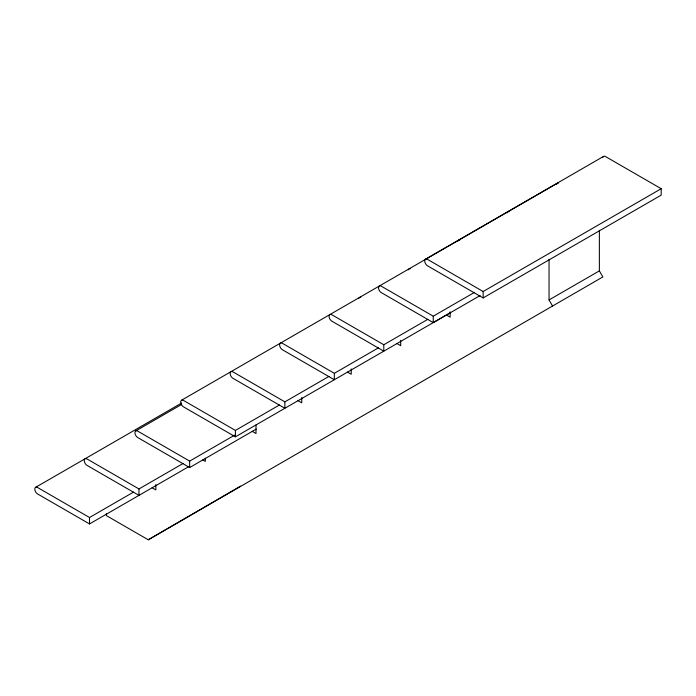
<?xml version="1.0" encoding="UTF-8"?>
<svg xmlns="http://www.w3.org/2000/svg" width="696" height="696" viewBox="0 0 696 696"><rect width="100%" height="100%" fill="white"/><g stroke="black" fill="none" stroke-linecap="round" stroke-linejoin="round"><path stroke-width="1.04" d="M106.392 513.448L106.392 515.614L148.265 539.792L602.867 276.938L599.369 270.883L599.369 230.272M240.546 486.13L148.265 539.792M425.543 259.19L603.589 156.391M181.517 400.235L557.409 183.213A3.932 2.271 60 0 1 558.653 183.1M35.618 487.33L181.595 403.045M135.772 430.928L181.691 404.42M450.329 312.756L235.413 436.836L183.483 406.856A3.932 2.271 60 0 1 180.708 402.036A3.932 2.271 60 0 1 183.483 400.426L235.413 430.415L279.461 404.985M284.873 401.853L284.873 408.282L232.942 378.302A3.932 2.271 60 0 1 230.159 373.482A3.932 2.271 60 0 1 232.942 371.873L284.873 401.853L328.921 376.432M334.332 373.3L334.332 379.729L282.402 349.74A3.932 2.271 60 0 1 279.618 344.929A3.932 2.271 60 0 1 282.402 343.319L334.332 373.3L378.38 347.87M383.792 344.746L383.792 351.167L331.861 321.187A3.932 2.271 60 0 1 329.077 316.367A3.932 2.271 60 0 1 331.861 314.766L383.792 344.746L427.84 319.316M480.11 295.565L433.251 322.613L381.321 292.633A3.932 2.271 60 0 1 378.537 287.813A3.932 2.271 60 0 1 381.321 286.204L433.251 316.193L474.489 292.381M188.642 466.703L89.514 523.931L37.584 493.951A3.932 2.271 60 0 1 34.8 489.131A3.932 2.271 60 0 1 37.584 487.522L89.514 517.511L133.562 492.081M138.974 488.949L138.974 495.378L87.043 465.398A3.932 2.271 60 0 1 84.259 460.578A3.932 2.271 60 0 1 87.043 458.968L138.974 488.949L183.013 463.519M483.146 291.511L661.2 188.712L661.2 195.132L483.146 297.931L427.509 265.811A3.932 2.271 60 0 1 424.725 260.991A3.932 2.271 60 0 1 427.509 259.382L483.146 291.511L483.146 297.931M256.206 429.119L189.669 467.538L137.738 437.549A3.932 2.271 60 0 1 134.954 432.729A3.932 2.271 60 0 1 137.738 431.129L189.669 461.109L234.648 435.139M552.546 305.996L549.048 299.933L599.369 270.883M661.2 188.712L605.555 156.583A3.932 2.271 60 0 0 602.875 157.418M446.397 315.001L450.129 317.15L450.129 311.799M396.946 343.554L400.678 345.712L400.678 340.353M347.487 372.108L351.219 374.265L351.219 368.906M298.019 400.661L301.76 402.819L301.76 397.468M252.256 431.346L256.006 433.521L256.006 424.952M202.84 459.934L205.311 461.361L205.311 458.151M152.119 487.757L155.852 489.914L155.852 484.564M549.048 259.321L549.048 299.933M433.251 316.193L433.251 322.613M235.413 430.415L235.413 436.836M189.669 461.109L189.669 467.538M89.514 517.511L89.514 523.931M358.849 298.462A3.932 2.271 60 0 1 360.815 297.322M457.768 241.355A3.932 2.271 60 0 1 459.734 240.216M408.308 269.909A3.932 2.271 60 0 1 410.275 268.769M507.227 212.793A3.932 2.271 60 0 1 509.194 211.662M556.687 184.24A3.932 2.271 60 0 1 556.965 183.622"/></g></svg>
